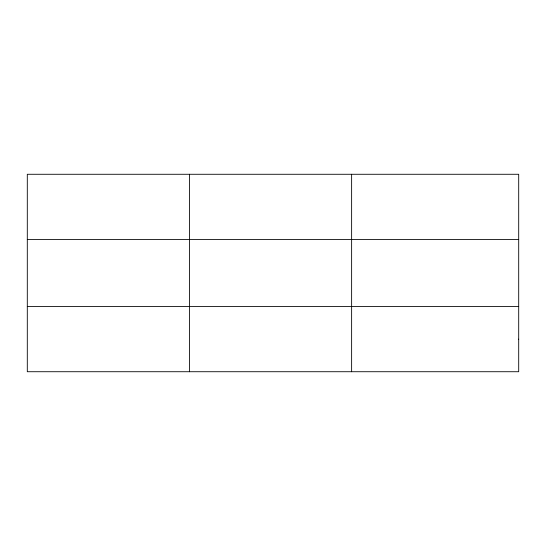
<?xml version="1.0" encoding="UTF-8"?>
<svg xmlns="http://www.w3.org/2000/svg" width="546" height="546" viewBox="0 0 546 546"><rect width="100%" height="100%" fill="white"/><g stroke="black" fill="none" stroke-linecap="round" stroke-linejoin="round"><path stroke-width="0.82" d="M189.462 174.276L189.462 371.724M351.624 174.276L351.624 371.724M27.3 239.435L518.7 239.435M27.3 306.565L518.7 306.565M518.7 339.148L518.7 371.724L27.3 371.724L27.3 174.276L518.7 174.276L518.7 339.148"/></g></svg>
